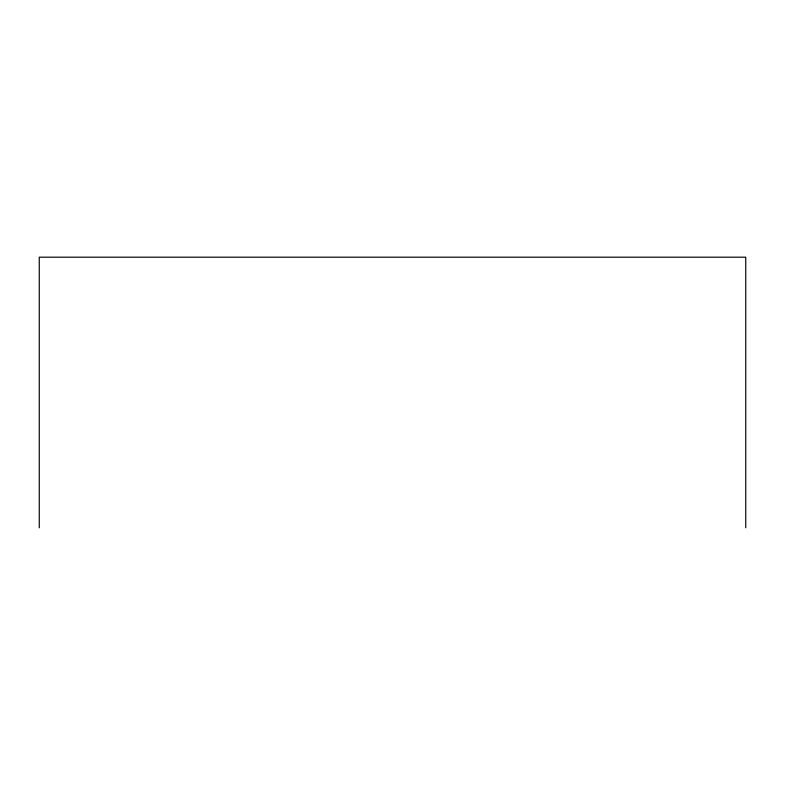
<?xml version="1.0" encoding="UTF-8"?>
<svg xmlns="http://www.w3.org/2000/svg" width="785" height="785" viewBox="0 0 785 785"><rect width="100%" height="100%" fill="white"/><g stroke="black" fill="none" stroke-linecap="round" stroke-linejoin="round"><path stroke-width="1.18" d="M745.75 527.805L745.75 257.195L39.25 257.195L39.25 527.805"/></g></svg>
